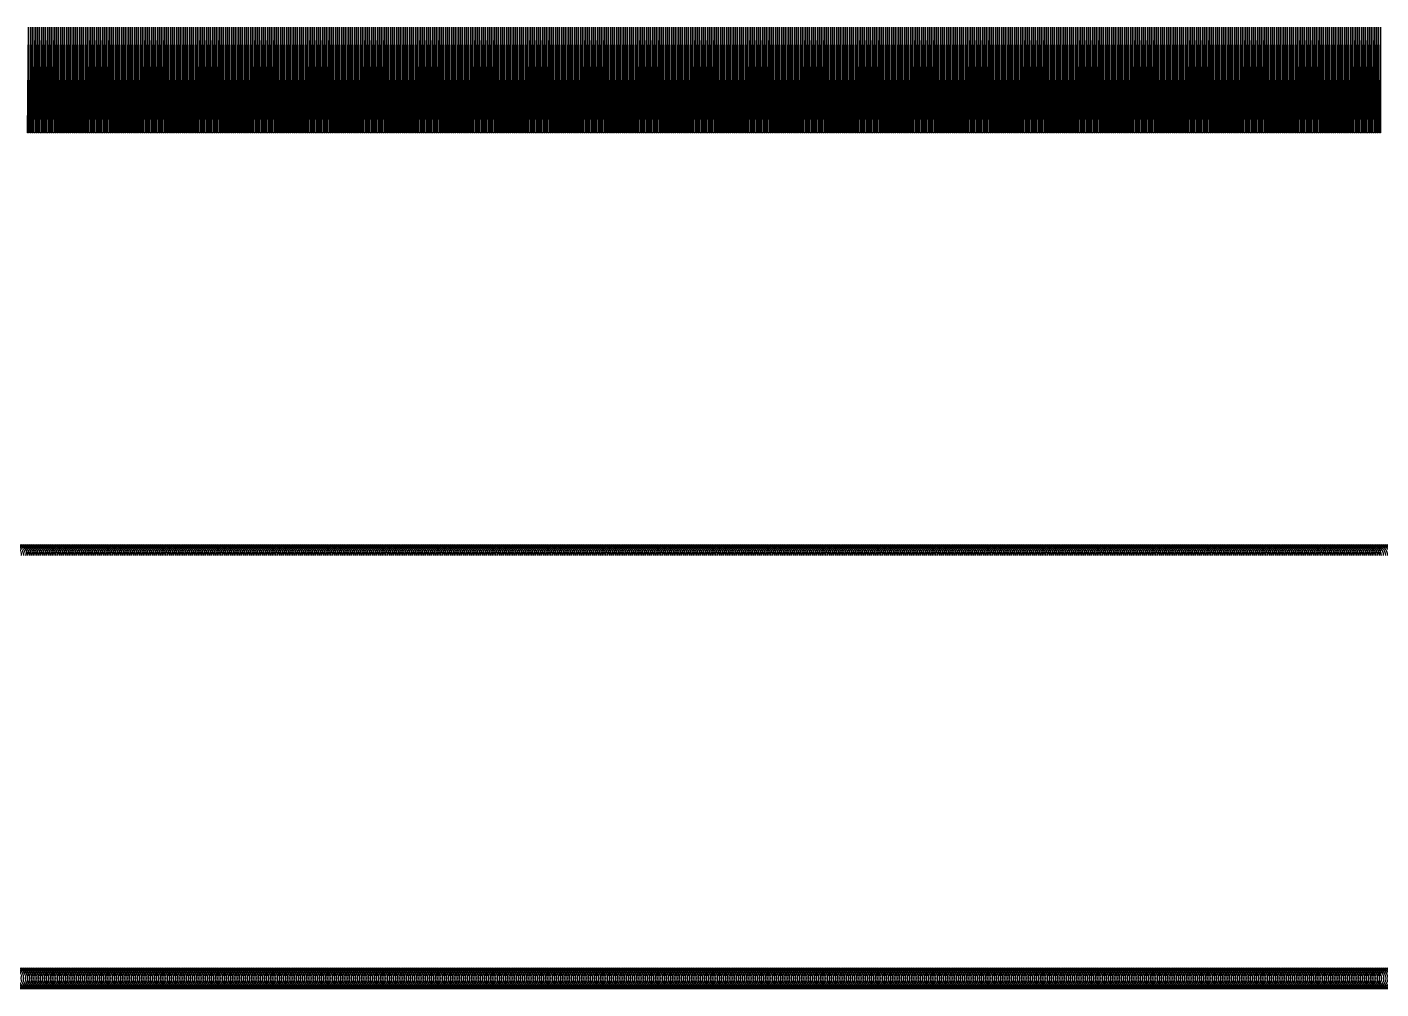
# Model space of a CAD drawing. Header units: metres. Extents: x 0 to 1000, y 0 to 105.
# Drawn here: x 384.4 to 448.4, y 59.5 to 105 of the extents above; entities that cross this region are included whole.
import ezdxf

# ---------------------------------------------------------------- set-up
doc = ezdxf.new("R2010")
doc.units = ezdxf.units.M

msp = doc.modelspace()

# ---------------------------------------------------------------- linework, layer by layer
for points in [[(384.4, 100), (384.45, 105), (384.45, 100)], [(384.5, 100), (384.55, 105), (384.55, 100)], [(384.6, 100), (384.65, 105), (384.65, 100)], [(384.7, 100), (384.75, 105), (384.75, 100)], [(384.8, 100), (384.85, 105), (384.85, 100)], [(384.9, 100), (384.95, 105), (384.95, 100)], [(385, 100), (385.05, 105), (385.05, 100)], [(385.1, 100), (385.15, 105), (385.15, 100)], [(385.2, 100), (385.25, 105), (385.25, 100)], [(385.3, 100), (385.35, 105), (385.35, 100)], [(385.4, 100), (385.45, 105), (385.45, 100)], [(385.5, 100), (385.55, 105), (385.55, 100)], [(385.6, 100), (385.65, 105), (385.65, 100)], [(385.7, 100), (385.75, 105), (385.75, 100)], [(385.8, 100), (385.85, 105), (385.85, 100)], [(385.9, 100), (385.95, 105), (385.95, 100)], [(386, 100), (386.05, 105), (386.05, 100)], [(386.1, 100), (386.15, 105), (386.15, 100)], [(386.2, 100), (386.25, 105), (386.25, 100)], [(386.3, 100), (386.35, 105), (386.35, 100)], [(386.4, 100), (386.45, 105), (386.45, 100)], [(386.5, 100), (386.55, 105), (386.55, 100)], [(386.6, 100), (386.65, 105), (386.65, 100)], [(386.7, 100), (386.75, 105), (386.75, 100)], [(386.8, 100), (386.85, 105), (386.85, 100)], [(386.9, 100), (386.95, 105), (386.95, 100)], [(387, 100), (387.05, 105), (387.05, 100)], [(387.1, 100), (387.15, 105), (387.15, 100)], [(387.2, 100), (387.25, 105), (387.25, 100)], [(387.3, 100), (387.35, 105), (387.35, 100)], [(387.4, 100), (387.45, 105), (387.45, 100)], [(387.5, 100), (387.55, 105), (387.55, 100)], [(387.6, 100), (387.65, 105), (387.65, 100)], [(387.7, 100), (387.75, 105), (387.75, 100)], [(387.8, 100), (387.85, 105), (387.85, 100)], [(387.9, 100), (387.95, 105), (387.95, 100)], [(388, 100), (388.05, 105), (388.05, 100)], [(388.1, 100), (388.15, 105), (388.15, 100)], [(388.2, 100), (388.25, 105), (388.25, 100)], [(388.3, 100), (388.35, 105), (388.35, 100)], [(388.4, 100), (388.45, 105), (388.45, 100)], [(388.5, 100), (388.55, 105), (388.55, 100)], [(388.6, 100), (388.65, 105), (388.65, 100)], [(388.7, 100), (388.75, 105), (388.75, 100)], [(388.8, 100), (388.85, 105), (388.85, 100)], [(388.9, 100), (388.95, 105), (388.95, 100)], [(389, 100), (389.05, 105), (389.05, 100)], [(389.1, 100), (389.15, 105), (389.15, 100)], [(389.2, 100), (389.25, 105), (389.25, 100)], [(389.3, 100), (389.35, 105), (389.35, 100)], [(389.4, 100), (389.45, 105), (389.45, 100)], [(389.5, 100), (389.55, 105), (389.55, 100)], [(389.6, 100), (389.65, 105), (389.65, 100)], [(389.7, 100), (389.75, 105), (389.75, 100)], [(389.8, 100), (389.85, 105), (389.85, 100)], [(389.9, 100), (389.95, 105), (389.95, 100)], [(390, 100), (390.05, 105), (390.05, 100)], [(390.1, 100), (390.15, 105), (390.15, 100)], [(390.2, 100), (390.25, 105), (390.25, 100)], [(390.3, 100), (390.35, 105), (390.35, 100)], [(390.4, 100), (390.45, 105), (390.45, 100)], [(390.5, 100), (390.55, 105), (390.55, 100)], [(390.6, 100), (390.65, 105), (390.65, 100)], [(390.7, 100), (390.75, 105), (390.75, 100)], [(390.8, 100), (390.85, 105), (390.85, 100)], [(390.9, 100), (390.95, 105), (390.95, 100)], [(391, 100), (391.05, 105), (391.05, 100)], [(391.1, 100), (391.15, 105), (391.15, 100)], [(391.2, 100), (391.25, 105), (391.25, 100)], [(391.3, 100), (391.35, 105), (391.35, 100)], [(391.4, 100), (391.45, 105), (391.45, 100)], [(391.5, 100), (391.55, 105), (391.55, 100)], [(391.6, 100), (391.65, 105), (391.65, 100)], [(391.7, 100), (391.75, 105), (391.75, 100)], [(391.8, 100), (391.85, 105), (391.85, 100)], [(391.9, 100), (391.95, 105), (391.95, 100)], [(392, 100), (392.05, 105), (392.05, 100)], [(392.1, 100), (392.15, 105), (392.15, 100)], [(392.2, 100), (392.25, 105), (392.25, 100)], [(392.3, 100), (392.35, 105), (392.35, 100)], [(392.4, 100), (392.45, 105), (392.45, 100)], [(392.5, 100), (392.55, 105), (392.55, 100)], [(392.6, 100), (392.65, 105), (392.65, 100)], [(392.7, 100), (392.75, 105), (392.75, 100)], [(392.8, 100), (392.85, 105), (392.85, 100)], [(392.9, 100), (392.95, 105), (392.95, 100)], [(393, 100), (393.05, 105), (393.05, 100)], [(393.1, 100), (393.15, 105), (393.15, 100)], [(393.2, 100), (393.25, 105), (393.25, 100)], [(393.3, 100), (393.35, 105), (393.35, 100)], [(393.4, 100), (393.45, 105), (393.45, 100)], [(393.5, 100), (393.55, 105), (393.55, 100)], [(393.6, 100), (393.65, 105), (393.65, 100)], [(393.7, 100), (393.75, 105), (393.75, 100)], [(393.8, 100), (393.85, 105), (393.85, 100)], [(393.9, 100), (393.95, 105), (393.95, 100)], [(394, 100), (394.05, 105), (394.05, 100)], [(394.1, 100), (394.15, 105), (394.15, 100)], [(394.2, 100), (394.25, 105), (394.25, 100)], [(394.3, 100), (394.35, 105), (394.35, 100)], [(394.4, 100), (394.45, 105), (394.45, 100)], [(394.5, 100), (394.55, 105), (394.55, 100)], [(394.6, 100), (394.65, 105), (394.65, 100)], [(394.7, 100), (394.75, 105), (394.75, 100)], [(394.8, 100), (394.85, 105), (394.85, 100)], [(394.9, 100), (394.95, 105), (394.95, 100)], [(395, 100), (395.05, 105), (395.05, 100)], [(395.1, 100), (395.15, 105), (395.15, 100)], [(395.2, 100), (395.25, 105), (395.25, 100)], [(395.3, 100), (395.35, 105), (395.35, 100)], [(395.4, 100), (395.45, 105), (395.45, 100)], [(395.5, 100), (395.55, 105), (395.55, 100)], [(395.6, 100), (395.65, 105), (395.65, 100)], [(395.7, 100), (395.75, 105), (395.75, 100)], [(395.8, 100), (395.85, 105), (395.85, 100)], [(395.9, 100), (395.95, 105), (395.95, 100)], [(396, 100), (396.05, 105), (396.05, 100)], [(396.1, 100), (396.15, 105), (396.15, 100)], [(396.2, 100), (396.25, 105), (396.25, 100)], [(396.3, 100), (396.35, 105), (396.35, 100)], [(396.4, 100), (396.45, 105), (396.45, 100)], [(396.5, 100), (396.55, 105), (396.55, 100)], [(396.6, 100), (396.65, 105), (396.65, 100)], [(396.7, 100), (396.75, 105), (396.75, 100)], [(396.8, 100), (396.85, 105), (396.85, 100)], [(396.9, 100), (396.95, 105), (396.95, 100)], [(397, 100), (397.05, 105), (397.05, 100)], [(397.1, 100), (397.15, 105), (397.15, 100)], [(397.2, 100), (397.25, 105), (397.25, 100)], [(397.3, 100), (397.35, 105), (397.35, 100)], [(397.4, 100), (397.45, 105), (397.45, 100)], [(397.5, 100), (397.55, 105), (397.55, 100)], [(397.6, 100), (397.65, 105), (397.65, 100)], [(397.7, 100), (397.75, 105), (397.75, 100)], [(397.8, 100), (397.85, 105), (397.85, 100)], [(397.9, 100), (397.95, 105), (397.95, 100)], [(398, 100), (398.05, 105), (398.05, 100)], [(398.1, 100), (398.15, 105), (398.15, 100)], [(398.2, 100), (398.25, 105), (398.25, 100)], [(398.3, 100), (398.35, 105), (398.35, 100)], [(398.4, 100), (398.45, 105), (398.45, 100)], [(398.5, 100), (398.55, 105), (398.55, 100)], [(398.6, 100), (398.65, 105), (398.65, 100)], [(398.7, 100), (398.75, 105), (398.75, 100)], [(398.8, 100), (398.85, 105), (398.85, 100)], [(398.9, 100), (398.95, 105), (398.95, 100)], [(399, 100), (399.05, 105), (399.05, 100)], [(399.1, 100), (399.15, 105), (399.15, 100)], [(399.2, 100), (399.25, 105), (399.25, 100)], [(399.3, 100), (399.35, 105), (399.35, 100)], [(399.4, 100), (399.45, 105), (399.45, 100)], [(399.5, 100), (399.55, 105), (399.55, 100)], [(399.6, 100), (399.65, 105), (399.65, 100)], [(399.7, 100), (399.75, 105), (399.75, 100)], [(399.8, 100), (399.85, 105), (399.85, 100)], [(399.9, 100), (399.95, 105), (399.95, 100)], [(400, 100), (400.05, 105), (400.05, 100)], [(400.1, 100), (400.15, 105), (400.15, 100)], [(400.2, 100), (400.25, 105), (400.25, 100)], [(400.3, 100), (400.35, 105), (400.35, 100)], [(400.4, 100), (400.45, 105), (400.45, 100)], [(400.5, 100), (400.55, 105), (400.55, 100)], [(400.6, 100), (400.65, 105), (400.65, 100)], [(400.7, 100), (400.75, 105), (400.75, 100)], [(400.8, 100), (400.85, 105), (400.85, 100)], [(400.9, 100), (400.95, 105), (400.95, 100)], [(401, 100), (401.05, 105), (401.05, 100)], [(401.1, 100), (401.15, 105), (401.15, 100)], [(401.2, 100), (401.25, 105), (401.25, 100)], [(401.3, 100), (401.35, 105), (401.35, 100)], [(401.4, 100), (401.45, 105), (401.45, 100)], [(401.5, 100), (401.55, 105), (401.55, 100)], [(401.6, 100), (401.65, 105), (401.65, 100)], [(401.7, 100), (401.75, 105), (401.75, 100)], [(401.8, 100), (401.85, 105), (401.85, 100)], [(401.9, 100), (401.95, 105), (401.95, 100)], [(402, 100), (402.05, 105), (402.05, 100)], [(402.1, 100), (402.15, 105), (402.15, 100)], [(402.2, 100), (402.25, 105), (402.25, 100)], [(402.3, 100), (402.35, 105), (402.35, 100)], [(402.4, 100), (402.45, 105), (402.45, 100)], [(402.5, 100), (402.55, 105), (402.55, 100)], [(402.6, 100), (402.65, 105), (402.65, 100)], [(402.7, 100), (402.75, 105), (402.75, 100)], [(402.8, 100), (402.85, 105), (402.85, 100)], [(402.9, 100), (402.95, 105), (402.95, 100)], [(403, 100), (403.05, 105), (403.05, 100)], [(403.1, 100), (403.15, 105), (403.15, 100)], [(403.2, 100), (403.25, 105), (403.25, 100)], [(403.3, 100), (403.35, 105), (403.35, 100)], [(403.4, 100), (403.45, 105), (403.45, 100)], [(403.5, 100), (403.55, 105), (403.55, 100)], [(403.6, 100), (403.65, 105), (403.65, 100)], [(403.7, 100), (403.75, 105), (403.75, 100)], [(403.8, 100), (403.85, 105), (403.85, 100)], [(403.9, 100), (403.95, 105), (403.95, 100)], [(404, 100), (404.05, 105), (404.05, 100)], [(404.1, 100), (404.15, 105), (404.15, 100)], [(404.2, 100), (404.25, 105), (404.25, 100)], [(404.3, 100), (404.35, 105), (404.35, 100)], [(404.4, 100), (404.45, 105), (404.45, 100)], [(404.5, 100), (404.55, 105), (404.55, 100)], [(404.6, 100), (404.65, 105), (404.65, 100)], [(404.7, 100), (404.75, 105), (404.75, 100)], [(404.8, 100), (404.85, 105), (404.85, 100)], [(404.9, 100), (404.95, 105), (404.95, 100)], [(405, 100), (405.05, 105), (405.05, 100)], [(405.1, 100), (405.15, 105), (405.15, 100)], [(405.2, 100), (405.25, 105), (405.25, 100)], [(405.3, 100), (405.35, 105), (405.35, 100)], [(405.4, 100), (405.45, 105), (405.45, 100)], [(405.5, 100), (405.55, 105), (405.55, 100)], [(405.6, 100), (405.65, 105), (405.65, 100)], [(405.7, 100), (405.75, 105), (405.75, 100)], [(405.8, 100), (405.85, 105), (405.85, 100)], [(405.9, 100), (405.95, 105), (405.95, 100)], [(406, 100), (406.05, 105), (406.05, 100)], [(406.1, 100), (406.15, 105), (406.15, 100)], [(406.2, 100), (406.25, 105), (406.25, 100)], [(406.3, 100), (406.35, 105), (406.35, 100)], [(406.4, 100), (406.45, 105), (406.45, 100)], [(406.5, 100), (406.55, 105), (406.55, 100)], [(406.6, 100), (406.65, 105), (406.65, 100)], [(406.7, 100), (406.75, 105), (406.75, 100)], [(406.8, 100), (406.85, 105), (406.85, 100)], [(406.9, 100), (406.95, 105), (406.95, 100)], [(407, 100), (407.05, 105), (407.05, 100)], [(407.1, 100), (407.15, 105), (407.15, 100)], [(407.2, 100), (407.25, 105), (407.25, 100)], [(407.3, 100), (407.35, 105), (407.35, 100)], [(407.4, 100), (407.45, 105), (407.45, 100)], [(407.5, 100), (407.55, 105), (407.55, 100)], [(407.6, 100), (407.65, 105), (407.65, 100)], [(407.7, 100), (407.75, 105), (407.75, 100)], [(407.8, 100), (407.85, 105), (407.85, 100)], [(407.9, 100), (407.95, 105), (407.95, 100)], [(408, 100), (408.05, 105), (408.05, 100)], [(408.1, 100), (408.15, 105), (408.15, 100)], [(408.2, 100), (408.25, 105), (408.25, 100)], [(408.3, 100), (408.35, 105), (408.35, 100)], [(408.4, 100), (408.45, 105), (408.45, 100)], [(408.5, 100), (408.55, 105), (408.55, 100)], [(408.6, 100), (408.65, 105), (408.65, 100)], [(408.7, 100), (408.75, 105), (408.75, 100)], [(408.8, 100), (408.85, 105), (408.85, 100)], [(408.9, 100), (408.95, 105), (408.95, 100)], [(409, 100), (409.05, 105), (409.05, 100)], [(409.1, 100), (409.15, 105), (409.15, 100)], [(409.2, 100), (409.25, 105), (409.25, 100)], [(409.3, 100), (409.35, 105), (409.35, 100)], [(409.4, 100), (409.45, 105), (409.45, 100)], [(409.5, 100), (409.55, 105), (409.55, 100)], [(409.6, 100), (409.65, 105), (409.65, 100)], [(409.7, 100), (409.75, 105), (409.75, 100)], [(409.8, 100), (409.85, 105), (409.85, 100)], [(409.9, 100), (409.95, 105), (409.95, 100)], [(410, 100), (410.05, 105), (410.05, 100)], [(410.1, 100), (410.15, 105), (410.15, 100)], [(410.2, 100), (410.25, 105), (410.25, 100)], [(410.3, 100), (410.35, 105), (410.35, 100)], [(410.4, 100), (410.45, 105), (410.45, 100)], [(410.5, 100), (410.55, 105), (410.55, 100)], [(410.6, 100), (410.65, 105), (410.65, 100)], [(410.7, 100), (410.75, 105), (410.75, 100)], [(410.8, 100), (410.85, 105), (410.85, 100)], [(410.9, 100), (410.95, 105), (410.95, 100)], [(411, 100), (411.05, 105), (411.05, 100)], [(411.1, 100), (411.15, 105), (411.15, 100)], [(411.2, 100), (411.25, 105), (411.25, 100)], [(411.3, 100), (411.35, 105), (411.35, 100)], [(411.4, 100), (411.45, 105), (411.45, 100)], [(411.5, 100), (411.55, 105), (411.55, 100)], [(411.6, 100), (411.65, 105), (411.65, 100)], [(411.7, 100), (411.75, 105), (411.75, 100)], [(411.8, 100), (411.85, 105), (411.85, 100)], [(411.9, 100), (411.95, 105), (411.95, 100)], [(412, 100), (412.05, 105), (412.05, 100)], [(412.1, 100), (412.15, 105), (412.15, 100)], [(412.2, 100), (412.25, 105), (412.25, 100)], [(412.3, 100), (412.35, 105), (412.35, 100)], [(412.4, 100), (412.45, 105), (412.45, 100)], [(412.5, 100), (412.55, 105), (412.55, 100)], [(412.6, 100), (412.65, 105), (412.65, 100)], [(412.7, 100), (412.75, 105), (412.75, 100)], [(412.8, 100), (412.85, 105), (412.85, 100)], [(412.9, 100), (412.95, 105), (412.95, 100)], [(413, 100), (413.05, 105), (413.05, 100)], [(413.1, 100), (413.15, 105), (413.15, 100)], [(413.2, 100), (413.25, 105), (413.25, 100)], [(413.3, 100), (413.35, 105), (413.35, 100)], [(413.4, 100), (413.45, 105), (413.45, 100)], [(413.5, 100), (413.55, 105), (413.55, 100)], [(413.6, 100), (413.65, 105), (413.65, 100)], [(413.7, 100), (413.75, 105), (413.75, 100)], [(413.8, 100), (413.85, 105), (413.85, 100)], [(413.9, 100), (413.95, 105), (413.95, 100)], [(414, 100), (414.05, 105), (414.05, 100)], [(414.1, 100), (414.15, 105), (414.15, 100)], [(414.2, 100), (414.25, 105), (414.25, 100)], [(414.3, 100), (414.35, 105), (414.35, 100)], [(414.4, 100), (414.45, 105), (414.45, 100)], [(414.5, 100), (414.55, 105), (414.55, 100)], [(414.6, 100), (414.65, 105), (414.65, 100)], [(414.7, 100), (414.75, 105), (414.75, 100)], [(414.8, 100), (414.85, 105), (414.85, 100)], [(414.9, 100), (414.95, 105), (414.95, 100)], [(415, 100), (415.05, 105), (415.05, 100)], [(415.1, 100), (415.15, 105), (415.15, 100)], [(415.2, 100), (415.25, 105), (415.25, 100)], [(415.3, 100), (415.35, 105), (415.35, 100)], [(415.4, 100), (415.45, 105), (415.45, 100)], [(415.5, 100), (415.55, 105), (415.55, 100)], [(415.6, 100), (415.65, 105), (415.65, 100)], [(415.7, 100), (415.75, 105), (415.75, 100)], [(415.8, 100), (415.85, 105), (415.85, 100)], [(415.9, 100), (415.95, 105), (415.95, 100)], [(416, 100), (416.05, 105), (416.05, 100)], [(416.1, 100), (416.15, 105), (416.15, 100)], [(416.2, 100), (416.25, 105), (416.25, 100)], [(416.3, 100), (416.35, 105), (416.35, 100)], [(416.4, 100), (416.45, 105), (416.45, 100)], [(416.5, 100), (416.55, 105), (416.55, 100)], [(416.6, 100), (416.65, 105), (416.65, 100)], [(416.7, 100), (416.75, 105), (416.75, 100)], [(416.8, 100), (416.85, 105), (416.85, 100)], [(416.9, 100), (416.95, 105), (416.95, 100)], [(417, 100), (417.05, 105), (417.05, 100)], [(417.1, 100), (417.15, 105), (417.15, 100)], [(417.2, 100), (417.25, 105), (417.25, 100)], [(417.3, 100), (417.35, 105), (417.35, 100)], [(417.4, 100), (417.45, 105), (417.45, 100)], [(417.5, 100), (417.55, 105), (417.55, 100)], [(417.6, 100), (417.65, 105), (417.65, 100)], [(417.7, 100), (417.75, 105), (417.75, 100)], [(417.8, 100), (417.85, 105), (417.85, 100)], [(417.9, 100), (417.95, 105), (417.95, 100)], [(418, 100), (418.05, 105), (418.05, 100)], [(418.1, 100), (418.15, 105), (418.15, 100)], [(418.2, 100), (418.25, 105), (418.25, 100)], [(418.3, 100), (418.35, 105), (418.35, 100)], [(418.4, 100), (418.45, 105), (418.45, 100)], [(418.5, 100), (418.55, 105), (418.55, 100)], [(418.6, 100), (418.65, 105), (418.65, 100)], [(418.7, 100), (418.75, 105), (418.75, 100)], [(418.8, 100), (418.85, 105), (418.85, 100)], [(418.9, 100), (418.95, 105), (418.95, 100)], [(419, 100), (419.05, 105), (419.05, 100)], [(419.1, 100), (419.15, 105), (419.15, 100)], [(419.2, 100), (419.25, 105), (419.25, 100)], [(419.3, 100), (419.35, 105), (419.35, 100)], [(419.4, 100), (419.45, 105), (419.45, 100)], [(419.5, 100), (419.55, 105), (419.55, 100)], [(419.6, 100), (419.65, 105), (419.65, 100)], [(419.7, 100), (419.75, 105), (419.75, 100)], [(419.8, 100), (419.85, 105), (419.85, 100)], [(419.9, 100), (419.95, 105), (419.95, 100)], [(420, 100), (420.05, 105), (420.05, 100)], [(420.1, 100), (420.15, 105), (420.15, 100)], [(420.2, 100), (420.25, 105), (420.25, 100)], [(420.3, 100), (420.35, 105), (420.35, 100)], [(420.4, 100), (420.45, 105), (420.45, 100)], [(420.5, 100), (420.55, 105), (420.55, 100)], [(420.6, 100), (420.65, 105), (420.65, 100)], [(420.7, 100), (420.75, 105), (420.75, 100)], [(420.8, 100), (420.85, 105), (420.85, 100)], [(420.9, 100), (420.95, 105), (420.95, 100)], [(421, 100), (421.05, 105), (421.05, 100)], [(421.1, 100), (421.15, 105), (421.15, 100)], [(421.2, 100), (421.25, 105), (421.25, 100)], [(421.3, 100), (421.35, 105), (421.35, 100)], [(421.4, 100), (421.45, 105), (421.45, 100)], [(421.5, 100), (421.55, 105), (421.55, 100)], [(421.6, 100), (421.65, 105), (421.65, 100)], [(421.7, 100), (421.75, 105), (421.75, 100)], [(421.8, 100), (421.85, 105), (421.85, 100)], [(421.9, 100), (421.95, 105), (421.95, 100)], [(422, 100), (422.05, 105), (422.05, 100)], [(422.1, 100), (422.15, 105), (422.15, 100)], [(422.2, 100), (422.25, 105), (422.25, 100)], [(422.3, 100), (422.35, 105), (422.35, 100)], [(422.4, 100), (422.45, 105), (422.45, 100)], [(422.5, 100), (422.55, 105), (422.55, 100)], [(422.6, 100), (422.65, 105), (422.65, 100)], [(422.7, 100), (422.75, 105), (422.75, 100)], [(422.8, 100), (422.85, 105), (422.85, 100)], [(422.9, 100), (422.95, 105), (422.95, 100)], [(423, 100), (423.05, 105), (423.05, 100)], [(423.1, 100), (423.15, 105), (423.15, 100)], [(423.2, 100), (423.25, 105), (423.25, 100)], [(423.3, 100), (423.35, 105), (423.35, 100)], [(423.4, 100), (423.45, 105), (423.45, 100)], [(423.5, 100), (423.55, 105), (423.55, 100)], [(423.6, 100), (423.65, 105), (423.65, 100)], [(423.7, 100), (423.75, 105), (423.75, 100)], [(423.8, 100), (423.85, 105), (423.85, 100)], [(423.9, 100), (423.95, 105), (423.95, 100)], [(424, 100), (424.05, 105), (424.05, 100)], [(424.1, 100), (424.15, 105), (424.15, 100)], [(424.2, 100), (424.25, 105), (424.25, 100)], [(424.3, 100), (424.35, 105), (424.35, 100)], [(424.4, 100), (424.45, 105), (424.45, 100)], [(424.5, 100), (424.55, 105), (424.55, 100)], [(424.6, 100), (424.65, 105), (424.65, 100)], [(424.7, 100), (424.75, 105), (424.75, 100)], [(424.8, 100), (424.85, 105), (424.85, 100)], [(424.9, 100), (424.95, 105), (424.95, 100)], [(425, 100), (425.05, 105), (425.05, 100)], [(425.1, 100), (425.15, 105), (425.15, 100)], [(425.2, 100), (425.25, 105), (425.25, 100)], [(425.3, 100), (425.35, 105), (425.35, 100)], [(425.4, 100), (425.45, 105), (425.45, 100)], [(425.5, 100), (425.55, 105), (425.55, 100)], [(425.6, 100), (425.65, 105), (425.65, 100)], [(425.7, 100), (425.75, 105), (425.75, 100)], [(425.8, 100), (425.85, 105), (425.85, 100)], [(425.9, 100), (425.95, 105), (425.95, 100)], [(426, 100), (426.05, 105), (426.05, 100)], [(426.1, 100), (426.15, 105), (426.15, 100)], [(426.2, 100), (426.25, 105), (426.25, 100)], [(426.3, 100), (426.35, 105), (426.35, 100)], [(426.4, 100), (426.45, 105), (426.45, 100)], [(426.5, 100), (426.55, 105), (426.55, 100)], [(426.6, 100), (426.65, 105), (426.65, 100)], [(426.7, 100), (426.75, 105), (426.75, 100)], [(426.8, 100), (426.85, 105), (426.85, 100)], [(426.9, 100), (426.95, 105), (426.95, 100)], [(427, 100), (427.05, 105), (427.05, 100)], [(427.1, 100), (427.15, 105), (427.15, 100)], [(427.2, 100), (427.25, 105), (427.25, 100)], [(427.3, 100), (427.35, 105), (427.35, 100)], [(427.4, 100), (427.45, 105), (427.45, 100)], [(427.5, 100), (427.55, 105), (427.55, 100)], [(427.6, 100), (427.65, 105), (427.65, 100)], [(427.7, 100), (427.75, 105), (427.75, 100)], [(427.8, 100), (427.85, 105), (427.85, 100)], [(427.9, 100), (427.95, 105), (427.95, 100)], [(428, 100), (428.05, 105), (428.05, 100)], [(428.1, 100), (428.15, 105), (428.15, 100)], [(428.2, 100), (428.25, 105), (428.25, 100)], [(428.3, 100), (428.35, 105), (428.35, 100)], [(428.4, 100), (428.45, 105), (428.45, 100)], [(428.5, 100), (428.55, 105), (428.55, 100)], [(428.6, 100), (428.65, 105), (428.65, 100)], [(428.7, 100), (428.75, 105), (428.75, 100)], [(428.8, 100), (428.85, 105), (428.85, 100)], [(428.9, 100), (428.95, 105), (428.95, 100)], [(429, 100), (429.05, 105), (429.05, 100)], [(429.1, 100), (429.15, 105), (429.15, 100)], [(429.2, 100), (429.25, 105), (429.25, 100)], [(429.3, 100), (429.35, 105), (429.35, 100)], [(429.4, 100), (429.45, 105), (429.45, 100)], [(429.5, 100), (429.55, 105), (429.55, 100)], [(429.6, 100), (429.65, 105), (429.65, 100)], [(429.7, 100), (429.75, 105), (429.75, 100)], [(429.8, 100), (429.85, 105), (429.85, 100)], [(429.9, 100), (429.95, 105), (429.95, 100)], [(430, 100), (430.05, 105), (430.05, 100)], [(430.1, 100), (430.15, 105), (430.15, 100)], [(430.2, 100), (430.25, 105), (430.25, 100)], [(430.3, 100), (430.35, 105), (430.35, 100)], [(430.4, 100), (430.45, 105), (430.45, 100)], [(430.5, 100), (430.55, 105), (430.55, 100)], [(430.6, 100), (430.65, 105), (430.65, 100)], [(430.7, 100), (430.75, 105), (430.75, 100)], [(430.8, 100), (430.85, 105), (430.85, 100)], [(430.9, 100), (430.95, 105), (430.95, 100)], [(431, 100), (431.05, 105), (431.05, 100)], [(431.1, 100), (431.15, 105), (431.15, 100)], [(431.2, 100), (431.25, 105), (431.25, 100)], [(431.3, 100), (431.35, 105), (431.35, 100)], [(431.4, 100), (431.45, 105), (431.45, 100)], [(431.5, 100), (431.55, 105), (431.55, 100)], [(431.6, 100), (431.65, 105), (431.65, 100)], [(431.7, 100), (431.75, 105), (431.75, 100)], [(431.8, 100), (431.85, 105), (431.85, 100)], [(431.9, 100), (431.95, 105), (431.95, 100)], [(432, 100), (432.05, 105), (432.05, 100)], [(432.1, 100), (432.15, 105), (432.15, 100)], [(432.2, 100), (432.25, 105), (432.25, 100)], [(432.3, 100), (432.35, 105), (432.35, 100)], [(432.4, 100), (432.45, 105), (432.45, 100)], [(432.5, 100), (432.55, 105), (432.55, 100)], [(432.6, 100), (432.65, 105), (432.65, 100)], [(432.7, 100), (432.75, 105), (432.75, 100)], [(432.8, 100), (432.85, 105), (432.85, 100)], [(432.9, 100), (432.95, 105), (432.95, 100)], [(433, 100), (433.05, 105), (433.05, 100)], [(433.1, 100), (433.15, 105), (433.15, 100)], [(433.2, 100), (433.25, 105), (433.25, 100)], [(433.3, 100), (433.35, 105), (433.35, 100)], [(433.4, 100), (433.45, 105), (433.45, 100)], [(433.5, 100), (433.55, 105), (433.55, 100)], [(433.6, 100), (433.65, 105), (433.65, 100)], [(433.7, 100), (433.75, 105), (433.75, 100)], [(433.8, 100), (433.85, 105), (433.85, 100)], [(433.9, 100), (433.95, 105), (433.95, 100)], [(434, 100), (434.05, 105), (434.05, 100)], [(434.1, 100), (434.15, 105), (434.15, 100)], [(434.2, 100), (434.25, 105), (434.25, 100)], [(434.3, 100), (434.35, 105), (434.35, 100)], [(434.4, 100), (434.45, 105), (434.45, 100)], [(434.5, 100), (434.55, 105), (434.55, 100)], [(434.6, 100), (434.65, 105), (434.65, 100)], [(434.7, 100), (434.75, 105), (434.75, 100)], [(434.8, 100), (434.85, 105), (434.85, 100)], [(434.9, 100), (434.95, 105), (434.95, 100)], [(435, 100), (435.05, 105), (435.05, 100)], [(435.1, 100), (435.15, 105), (435.15, 100)], [(435.2, 100), (435.25, 105), (435.25, 100)], [(435.3, 100), (435.35, 105), (435.35, 100)], [(435.4, 100), (435.45, 105), (435.45, 100)], [(435.5, 100), (435.55, 105), (435.55, 100)], [(435.6, 100), (435.65, 105), (435.65, 100)], [(435.7, 100), (435.75, 105), (435.75, 100)], [(435.8, 100), (435.85, 105), (435.85, 100)], [(435.9, 100), (435.95, 105), (435.95, 100)], [(436, 100), (436.05, 105), (436.05, 100)], [(436.1, 100), (436.15, 105), (436.15, 100)], [(436.2, 100), (436.25, 105), (436.25, 100)], [(436.3, 100), (436.35, 105), (436.35, 100)], [(436.4, 100), (436.45, 105), (436.45, 100)], [(436.5, 100), (436.55, 105), (436.55, 100)], [(436.6, 100), (436.65, 105), (436.65, 100)], [(436.7, 100), (436.75, 105), (436.75, 100)], [(436.8, 100), (436.85, 105), (436.85, 100)], [(436.9, 100), (436.95, 105), (436.95, 100)], [(437, 100), (437.05, 105), (437.05, 100)], [(437.1, 100), (437.15, 105), (437.15, 100)], [(437.2, 100), (437.25, 105), (437.25, 100)], [(437.3, 100), (437.35, 105), (437.35, 100)], [(437.4, 100), (437.45, 105), (437.45, 100)], [(437.5, 100), (437.55, 105), (437.55, 100)], [(437.6, 100), (437.65, 105), (437.65, 100)], [(437.7, 100), (437.75, 105), (437.75, 100)], [(437.8, 100), (437.85, 105), (437.85, 100)], [(437.9, 100), (437.95, 105), (437.95, 100)], [(438, 100), (438.05, 105), (438.05, 100)], [(438.1, 100), (438.15, 105), (438.15, 100)], [(438.2, 100), (438.25, 105), (438.25, 100)], [(438.3, 100), (438.35, 105), (438.35, 100)], [(438.4, 100), (438.45, 105), (438.45, 100)], [(438.5, 100), (438.55, 105), (438.55, 100)], [(438.6, 100), (438.65, 105), (438.65, 100)], [(438.7, 100), (438.75, 105), (438.75, 100)], [(438.8, 100), (438.85, 105), (438.85, 100)], [(438.9, 100), (438.95, 105), (438.95, 100)], [(439, 100), (439.05, 105), (439.05, 100)], [(439.1, 100), (439.15, 105), (439.15, 100)], [(439.2, 100), (439.25, 105), (439.25, 100)], [(439.3, 100), (439.35, 105), (439.35, 100)], [(439.4, 100), (439.45, 105), (439.45, 100)], [(439.5, 100), (439.55, 105), (439.55, 100)], [(439.6, 100), (439.65, 105), (439.65, 100)], [(439.7, 100), (439.75, 105), (439.75, 100)], [(439.8, 100), (439.85, 105), (439.85, 100)], [(439.9, 100), (439.95, 105), (439.95, 100)], [(440, 100), (440.05, 105), (440.05, 100)], [(440.1, 100), (440.15, 105), (440.15, 100)], [(440.2, 100), (440.25, 105), (440.25, 100)], [(440.3, 100), (440.35, 105), (440.35, 100)], [(440.4, 100), (440.45, 105), (440.45, 100)], [(440.5, 100), (440.55, 105), (440.55, 100)], [(440.6, 100), (440.65, 105), (440.65, 100)], [(440.7, 100), (440.75, 105), (440.75, 100)], [(440.8, 100), (440.85, 105), (440.85, 100)], [(440.9, 100), (440.95, 105), (440.95, 100)], [(441, 100), (441.05, 105), (441.05, 100)], [(441.1, 100), (441.15, 105), (441.15, 100)], [(441.2, 100), (441.25, 105), (441.25, 100)], [(441.3, 100), (441.35, 105), (441.35, 100)], [(441.4, 100), (441.45, 105), (441.45, 100)], [(441.5, 100), (441.55, 105), (441.55, 100)], [(441.6, 100), (441.65, 105), (441.65, 100)], [(441.7, 100), (441.75, 105), (441.75, 100)], [(441.8, 100), (441.85, 105), (441.85, 100)], [(441.9, 100), (441.95, 105), (441.95, 100)], [(442, 100), (442.05, 105), (442.05, 100)], [(442.1, 100), (442.15, 105), (442.15, 100)], [(442.2, 100), (442.25, 105), (442.25, 100)], [(442.3, 100), (442.35, 105), (442.35, 100)], [(442.4, 100), (442.45, 105), (442.45, 100)], [(442.5, 100), (442.55, 105), (442.55, 100)], [(442.6, 100), (442.65, 105), (442.65, 100)], [(442.7, 100), (442.75, 105), (442.75, 100)], [(442.8, 100), (442.85, 105), (442.85, 100)], [(442.9, 100), (442.95, 105), (442.95, 100)], [(443, 100), (443.05, 105), (443.05, 100)], [(443.1, 100), (443.15, 105), (443.15, 100)], [(443.2, 100), (443.25, 105), (443.25, 100)], [(443.3, 100), (443.35, 105), (443.35, 100)], [(443.4, 100), (443.45, 105), (443.45, 100)], [(443.5, 100), (443.55, 105), (443.55, 100)], [(443.6, 100), (443.65, 105), (443.65, 100)], [(443.7, 100), (443.75, 105), (443.75, 100)], [(443.8, 100), (443.85, 105), (443.85, 100)], [(443.9, 100), (443.95, 105), (443.95, 100)], [(444, 100), (444.05, 105), (444.05, 100)], [(444.1, 100), (444.15, 105), (444.15, 100)], [(444.2, 100), (444.25, 105), (444.25, 100)], [(444.3, 100), (444.35, 105), (444.35, 100)], [(444.4, 100), (444.45, 105), (444.45, 100)], [(444.5, 100), (444.55, 105), (444.55, 100)], [(444.6, 100), (444.65, 105), (444.65, 100)], [(444.7, 100), (444.75, 105), (444.75, 100)], [(444.8, 100), (444.85, 105), (444.85, 100)], [(444.9, 100), (444.95, 105), (444.95, 100)], [(445, 100), (445.05, 105), (445.05, 100)], [(445.1, 100), (445.15, 105), (445.15, 100)], [(445.2, 100), (445.25, 105), (445.25, 100)], [(445.3, 100), (445.35, 105), (445.35, 100)], [(445.4, 100), (445.45, 105), (445.45, 100)], [(445.5, 100), (445.55, 105), (445.55, 100)], [(445.6, 100), (445.65, 105), (445.65, 100)], [(445.7, 100), (445.75, 105), (445.75, 100)], [(445.8, 100), (445.85, 105), (445.85, 100)], [(445.9, 100), (445.95, 105), (445.95, 100)], [(446, 100), (446.05, 105), (446.05, 100)], [(446.1, 100), (446.15, 105), (446.15, 100)], [(446.2, 100), (446.25, 105), (446.25, 100)], [(446.3, 100), (446.35, 105), (446.35, 100)], [(446.4, 100), (446.45, 105), (446.45, 100)], [(446.5, 100), (446.55, 105), (446.55, 100)], [(446.6, 100), (446.65, 105), (446.65, 100)], [(446.7, 100), (446.75, 105), (446.75, 100)], [(446.8, 100), (446.85, 105), (446.85, 100)], [(446.9, 100), (446.95, 105), (446.95, 100)], [(447, 100), (447.05, 105), (447.05, 100)], [(447.1, 100), (447.15, 105), (447.15, 100)], [(447.2, 100), (447.25, 105), (447.25, 100)], [(447.3, 100), (447.35, 105), (447.35, 100)], [(447.4, 100), (447.45, 105), (447.45, 100)], [(447.5, 100), (447.55, 105), (447.55, 100)], [(447.6, 100), (447.65, 105), (447.65, 100)], [(447.7, 100), (447.75, 105), (447.75, 100)], [(447.8, 100), (447.85, 105), (447.85, 100)], [(447.9, 100), (447.95, 105), (447.95, 100)], [(448, 100), (448.05, 105), (448.05, 100)], [(448.1, 100), (448.15, 105), (448.15, 100)], [(448.2, 100), (448.25, 105), (448.25, 100)], [(448.3, 100), (448.35, 105), (448.35, 100)]]:
    msp.add_lwpolyline(points, close=True)
for centre in [(383.9, 60), (384, 60), (384.1, 60), (384.2, 60), (384.3, 60), (384.4, 60), (384.5, 60), (384.6, 60), (384.7, 60), (384.8, 60), (384.9, 60), (385, 60), (385.1, 60), (385.2, 60), (385.3, 60), (385.4, 60), (385.5, 60), (385.6, 60), (385.7, 60), (385.8, 60), (385.9, 60), (386, 60), (386.1, 60), (386.2, 60), (386.3, 60), (386.4, 60), (386.5, 60), (386.6, 60), (386.7, 60), (386.8, 60), (386.9, 60), (387, 60), (387.1, 60), (387.2, 60), (387.3, 60), (387.4, 60), (387.5, 60), (387.6, 60), (387.7, 60), (387.8, 60), (387.9, 60), (388, 60), (388.1, 60), (388.2, 60), (388.3, 60), (388.4, 60), (388.5, 60), (388.6, 60), (388.7, 60), (388.8, 60), (388.9, 60), (389, 60), (389.1, 60), (389.2, 60), (389.3, 60), (389.4, 60), (389.5, 60), (389.6, 60), (389.7, 60), (389.8, 60), (389.9, 60), (390, 60), (390.1, 60), (390.2, 60), (390.3, 60), (390.4, 60), (390.5, 60), (390.6, 60), (390.7, 60), (390.8, 60), (390.9, 60), (391, 60), (391.1, 60), (391.2, 60), (391.3, 60), (391.4, 60), (391.5, 60), (391.6, 60), (391.7, 60), (391.8, 60), (391.9, 60), (392, 60), (392.1, 60), (392.2, 60), (392.3, 60), (392.4, 60), (392.5, 60), (392.6, 60), (392.7, 60), (392.8, 60), (392.9, 60), (393, 60), (393.1, 60), (393.2, 60), (393.3, 60), (393.4, 60), (393.5, 60), (393.6, 60), (393.7, 60), (393.8, 60), (393.9, 60), (394, 60), (394.1, 60), (394.2, 60), (394.3, 60), (394.4, 60), (394.5, 60), (394.6, 60), (394.7, 60), (394.8, 60), (394.9, 60), (395, 60), (395.1, 60), (395.2, 60), (395.3, 60), (395.4, 60), (395.5, 60), (395.6, 60), (395.7, 60), (395.8, 60), (395.9, 60), (396, 60), (396.1, 60), (396.2, 60), (396.3, 60), (396.4, 60), (396.5, 60), (396.6, 60), (396.7, 60), (396.8, 60), (396.9, 60), (397, 60), (397.1, 60), (397.2, 60), (397.3, 60), (397.4, 60), (397.5, 60), (397.6, 60), (397.7, 60), (397.8, 60), (397.9, 60), (398, 60), (398.1, 60), (398.2, 60), (398.3, 60), (398.4, 60), (398.5, 60), (398.6, 60), (398.7, 60), (398.8, 60), (398.9, 60), (399, 60), (399.1, 60), (399.2, 60), (399.3, 60), (399.4, 60), (399.5, 60), (399.6, 60), (399.7, 60), (399.8, 60), (399.9, 60), (400, 60), (400.1, 60), (400.2, 60), (400.3, 60), (400.4, 60), (400.5, 60), (400.6, 60), (400.7, 60), (400.8, 60), (400.9, 60), (401, 60), (401.1, 60), (401.2, 60), (401.3, 60), (401.4, 60), (401.5, 60), (401.6, 60), (401.7, 60), (401.8, 60), (401.9, 60), (402, 60), (402.1, 60), (402.2, 60), (402.3, 60), (402.4, 60), (402.5, 60), (402.6, 60), (402.7, 60), (402.8, 60), (402.9, 60), (403, 60), (403.1, 60), (403.2, 60), (403.3, 60), (403.4, 60), (403.5, 60), (403.6, 60), (403.7, 60), (403.8, 60), (403.9, 60), (404, 60), (404.1, 60), (404.2, 60), (404.3, 60), (404.4, 60), (404.5, 60), (404.6, 60), (404.7, 60), (404.8, 60), (404.9, 60), (405, 60), (405.1, 60), (405.2, 60), (405.3, 60), (405.4, 60), (405.5, 60), (405.6, 60), (405.7, 60), (405.8, 60), (405.9, 60), (406, 60), (406.1, 60), (406.2, 60), (406.3, 60), (406.4, 60), (406.5, 60), (406.6, 60), (406.7, 60), (406.8, 60), (406.9, 60), (407, 60), (407.1, 60), (407.2, 60), (407.3, 60), (407.4, 60), (407.5, 60), (407.6, 60), (407.7, 60), (407.8, 60), (407.9, 60), (408, 60), (408.1, 60), (408.2, 60), (408.3, 60), (408.4, 60), (408.5, 60), (408.6, 60), (408.7, 60), (408.8, 60), (408.9, 60), (409, 60), (409.1, 60), (409.2, 60), (409.3, 60), (409.4, 60), (409.5, 60), (409.6, 60), (409.7, 60), (409.8, 60), (409.9, 60), (410, 60), (410.1, 60), (410.2, 60), (410.3, 60), (410.4, 60), (410.5, 60), (410.6, 60), (410.7, 60), (410.8, 60), (410.9, 60), (411, 60), (411.1, 60), (411.2, 60), (411.3, 60), (411.4, 60), (411.5, 60), (411.6, 60), (411.7, 60), (411.8, 60), (411.9, 60), (412, 60), (412.1, 60), (412.2, 60), (412.3, 60), (412.4, 60), (412.5, 60), (412.6, 60), (412.7, 60), (412.8, 60), (412.9, 60), (413, 60), (413.1, 60), (413.2, 60), (413.3, 60), (413.4, 60), (413.5, 60), (413.6, 60), (413.7, 60), (413.8, 60), (413.9, 60), (414, 60), (414.1, 60), (414.2, 60), (414.3, 60), (414.4, 60), (414.5, 60), (414.6, 60), (414.7, 60), (414.8, 60), (414.9, 60), (415, 60), (415.1, 60), (415.2, 60), (415.3, 60), (415.4, 60), (415.5, 60), (415.6, 60), (415.7, 60), (415.8, 60), (415.9, 60), (416, 60), (416.1, 60), (416.2, 60), (416.3, 60), (416.4, 60), (416.5, 60), (416.6, 60), (416.7, 60), (416.8, 60), (416.9, 60), (417, 60), (417.1, 60), (417.2, 60), (417.3, 60), (417.4, 60), (417.5, 60), (417.6, 60), (417.7, 60), (417.8, 60), (417.9, 60), (418, 60), (418.1, 60), (418.2, 60), (418.3, 60), (418.4, 60), (418.5, 60), (418.6, 60), (418.7, 60), (418.8, 60), (418.9, 60), (419, 60), (419.1, 60), (419.2, 60), (419.3, 60), (419.4, 60), (419.5, 60), (419.6, 60), (419.7, 60), (419.8, 60), (419.9, 60), (420, 60), (420.1, 60), (420.2, 60), (420.3, 60), (420.4, 60), (420.5, 60), (420.6, 60), (420.7, 60), (420.8, 60), (420.9, 60), (421, 60), (421.1, 60), (421.2, 60), (421.3, 60), (421.4, 60), (421.5, 60), (421.6, 60), (421.7, 60), (421.8, 60), (421.9, 60), (422, 60), (422.1, 60), (422.2, 60), (422.3, 60), (422.4, 60), (422.5, 60), (422.6, 60), (422.7, 60), (422.8, 60), (422.9, 60), (423, 60), (423.1, 60), (423.2, 60), (423.3, 60), (423.4, 60), (423.5, 60), (423.6, 60), (423.7, 60), (423.8, 60), (423.9, 60), (424, 60), (424.1, 60), (424.2, 60), (424.3, 60), (424.4, 60), (424.5, 60), (424.6, 60), (424.7, 60), (424.8, 60), (424.9, 60), (425, 60), (425.1, 60), (425.2, 60), (425.3, 60), (425.4, 60), (425.5, 60), (425.6, 60), (425.7, 60), (425.8, 60), (425.9, 60), (426, 60), (426.1, 60), (426.2, 60), (426.3, 60), (426.4, 60), (426.5, 60), (426.6, 60), (426.7, 60), (426.8, 60), (426.9, 60), (427, 60), (427.1, 60), (427.2, 60), (427.3, 60), (427.4, 60), (427.5, 60), (427.6, 60), (427.7, 60), (427.8, 60), (427.9, 60), (428, 60), (428.1, 60), (428.2, 60), (428.3, 60), (428.4, 60), (428.5, 60), (428.6, 60), (428.7, 60), (428.8, 60), (428.9, 60), (429, 60), (429.1, 60), (429.2, 60), (429.3, 60), (429.4, 60), (429.5, 60), (429.6, 60), (429.7, 60), (429.8, 60), (429.9, 60), (430, 60), (430.1, 60), (430.2, 60), (430.3, 60), (430.4, 60), (430.5, 60), (430.6, 60), (430.7, 60), (430.8, 60), (430.9, 60), (431, 60), (431.1, 60), (431.2, 60), (431.3, 60), (431.4, 60), (431.5, 60), (431.6, 60), (431.7, 60), (431.8, 60), (431.9, 60), (432, 60), (432.1, 60), (432.2, 60), (432.3, 60), (432.4, 60), (432.5, 60), (432.6, 60), (432.7, 60), (432.8, 60), (432.9, 60), (433, 60), (433.1, 60), (433.2, 60), (433.3, 60), (433.4, 60), (433.5, 60), (433.6, 60), (433.7, 60), (433.8, 60), (433.9, 60), (434, 60), (434.1, 60), (434.2, 60), (434.3, 60), (434.4, 60), (434.5, 60), (434.6, 60), (434.7, 60), (434.8, 60), (434.9, 60), (435, 60), (435.1, 60), (435.2, 60), (435.3, 60), (435.4, 60), (435.5, 60), (435.6, 60), (435.7, 60), (435.8, 60), (435.9, 60), (436, 60), (436.1, 60), (436.2, 60), (436.3, 60), (436.4, 60), (436.5, 60), (436.6, 60), (436.7, 60), (436.8, 60), (436.9, 60), (437, 60), (437.1, 60), (437.2, 60), (437.3, 60), (437.4, 60), (437.5, 60), (437.6, 60), (437.7, 60), (437.8, 60), (437.9, 60), (438, 60), (438.1, 60), (438.2, 60), (438.3, 60), (438.4, 60), (438.5, 60), (438.6, 60), (438.7, 60), (438.8, 60), (438.9, 60), (439, 60), (439.1, 60), (439.2, 60), (439.3, 60), (439.4, 60), (439.5, 60), (439.6, 60), (439.7, 60), (439.8, 60), (439.9, 60), (440, 60), (440.1, 60), (440.2, 60), (440.3, 60), (440.4, 60), (440.5, 60), (440.6, 60), (440.7, 60), (440.8, 60), (440.9, 60), (441, 60), (441.1, 60), (441.2, 60), (441.3, 60), (441.4, 60), (441.5, 60), (441.6, 60), (441.7, 60), (441.8, 60), (441.9, 60), (442, 60), (442.1, 60), (442.2, 60), (442.3, 60), (442.4, 60), (442.5, 60), (442.6, 60), (442.7, 60), (442.8, 60), (442.9, 60), (443, 60), (443.1, 60), (443.2, 60), (443.3, 60), (443.4, 60), (443.5, 60), (443.6, 60), (443.7, 60), (443.8, 60), (443.9, 60), (444, 60), (444.1, 60), (444.2, 60), (444.3, 60), (444.4, 60), (444.5, 60), (444.6, 60), (444.7, 60), (444.8, 60), (444.9, 60), (445, 60), (445.1, 60), (445.2, 60), (445.3, 60), (445.4, 60), (445.5, 60), (445.6, 60), (445.7, 60), (445.8, 60), (445.9, 60), (446, 60), (446.1, 60), (446.2, 60), (446.3, 60), (446.4, 60), (446.5, 60), (446.6, 60), (446.7, 60), (446.8, 60), (446.9, 60), (447, 60), (447.1, 60), (447.2, 60), (447.3, 60), (447.4, 60), (447.5, 60), (447.6, 60), (447.7, 60), (447.8, 60), (447.9, 60), (448, 60), (448.1, 60), (448.2, 60), (448.3, 60), (448.4, 60), (448.5, 60), (448.6, 60), (448.7, 60), (448.8, 60)]:
    msp.add_circle(centre, 0.5)
for centre in [(383.9, 80), (384, 80), (384.1, 80), (384.2, 80), (384.3, 80), (384.4, 80), (384.5, 80), (384.6, 80), (384.7, 80), (384.8, 80), (384.9, 80), (385, 80), (385.1, 80), (385.2, 80), (385.3, 80), (385.4, 80), (385.5, 80), (385.6, 80), (385.7, 80), (385.8, 80), (385.9, 80), (386, 80), (386.1, 80), (386.2, 80), (386.3, 80), (386.4, 80), (386.5, 80), (386.6, 80), (386.7, 80), (386.8, 80), (386.9, 80), (387, 80), (387.1, 80), (387.2, 80), (387.3, 80), (387.4, 80), (387.5, 80), (387.6, 80), (387.7, 80), (387.8, 80), (387.9, 80), (388, 80), (388.1, 80), (388.2, 80), (388.3, 80), (388.4, 80), (388.5, 80), (388.6, 80), (388.7, 80), (388.8, 80), (388.9, 80), (389, 80), (389.1, 80), (389.2, 80), (389.3, 80), (389.4, 80), (389.5, 80), (389.6, 80), (389.7, 80), (389.8, 80), (389.9, 80), (390, 80), (390.1, 80), (390.2, 80), (390.3, 80), (390.4, 80), (390.5, 80), (390.6, 80), (390.7, 80), (390.8, 80), (390.9, 80), (391, 80), (391.1, 80), (391.2, 80), (391.3, 80), (391.4, 80), (391.5, 80), (391.6, 80), (391.7, 80), (391.8, 80), (391.9, 80), (392, 80), (392.1, 80), (392.2, 80), (392.3, 80), (392.4, 80), (392.5, 80), (392.6, 80), (392.7, 80), (392.8, 80), (392.9, 80), (393, 80), (393.1, 80), (393.2, 80), (393.3, 80), (393.4, 80), (393.5, 80), (393.6, 80), (393.7, 80), (393.8, 80), (393.9, 80), (394, 80), (394.1, 80), (394.2, 80), (394.3, 80), (394.4, 80), (394.5, 80), (394.6, 80), (394.7, 80), (394.8, 80), (394.9, 80), (395, 80), (395.1, 80), (395.2, 80), (395.3, 80), (395.4, 80), (395.5, 80), (395.6, 80), (395.7, 80), (395.8, 80), (395.9, 80), (396, 80), (396.1, 80), (396.2, 80), (396.3, 80), (396.4, 80), (396.5, 80), (396.6, 80), (396.7, 80), (396.8, 80), (396.9, 80), (397, 80), (397.1, 80), (397.2, 80), (397.3, 80), (397.4, 80), (397.5, 80), (397.6, 80), (397.7, 80), (397.8, 80), (397.9, 80), (398, 80), (398.1, 80), (398.2, 80), (398.3, 80), (398.4, 80), (398.5, 80), (398.6, 80), (398.7, 80), (398.8, 80), (398.9, 80), (399, 80), (399.1, 80), (399.2, 80), (399.3, 80), (399.4, 80), (399.5, 80), (399.6, 80), (399.7, 80), (399.8, 80), (399.9, 80), (400, 80), (400.1, 80), (400.2, 80), (400.3, 80), (400.4, 80), (400.5, 80), (400.6, 80), (400.7, 80), (400.8, 80), (400.9, 80), (401, 80), (401.1, 80), (401.2, 80), (401.3, 80), (401.4, 80), (401.5, 80), (401.6, 80), (401.7, 80), (401.8, 80), (401.9, 80), (402, 80), (402.1, 80), (402.2, 80), (402.3, 80), (402.4, 80), (402.5, 80), (402.6, 80), (402.7, 80), (402.8, 80), (402.9, 80), (403, 80), (403.1, 80), (403.2, 80), (403.3, 80), (403.4, 80), (403.5, 80), (403.6, 80), (403.7, 80), (403.8, 80), (403.9, 80), (404, 80), (404.1, 80), (404.2, 80), (404.3, 80), (404.4, 80), (404.5, 80), (404.6, 80), (404.7, 80), (404.8, 80), (404.9, 80), (405, 80), (405.1, 80), (405.2, 80), (405.3, 80), (405.4, 80), (405.5, 80), (405.6, 80), (405.7, 80), (405.8, 80), (405.9, 80), (406, 80), (406.1, 80), (406.2, 80), (406.3, 80), (406.4, 80), (406.5, 80), (406.6, 80), (406.7, 80), (406.8, 80), (406.9, 80), (407, 80), (407.1, 80), (407.2, 80), (407.3, 80), (407.4, 80), (407.5, 80), (407.6, 80), (407.7, 80), (407.8, 80), (407.9, 80), (408, 80), (408.1, 80), (408.2, 80), (408.3, 80), (408.4, 80), (408.5, 80), (408.6, 80), (408.7, 80), (408.8, 80), (408.9, 80), (409, 80), (409.1, 80), (409.2, 80), (409.3, 80), (409.4, 80), (409.5, 80), (409.6, 80), (409.7, 80), (409.8, 80), (409.9, 80), (410, 80), (410.1, 80), (410.2, 80), (410.3, 80), (410.4, 80), (410.5, 80), (410.6, 80), (410.7, 80), (410.8, 80), (410.9, 80), (411, 80), (411.1, 80), (411.2, 80), (411.3, 80), (411.4, 80), (411.5, 80), (411.6, 80), (411.7, 80), (411.8, 80), (411.9, 80), (412, 80), (412.1, 80), (412.2, 80), (412.3, 80), (412.4, 80), (412.5, 80), (412.6, 80), (412.7, 80), (412.8, 80), (412.9, 80), (413, 80), (413.1, 80), (413.2, 80), (413.3, 80), (413.4, 80), (413.5, 80), (413.6, 80), (413.7, 80), (413.8, 80), (413.9, 80), (414, 80), (414.1, 80), (414.2, 80), (414.3, 80), (414.4, 80), (414.5, 80), (414.6, 80), (414.7, 80), (414.8, 80), (414.9, 80), (415, 80), (415.1, 80), (415.2, 80), (415.3, 80), (415.4, 80), (415.5, 80), (415.6, 80), (415.7, 80), (415.8, 80), (415.9, 80), (416, 80), (416.1, 80), (416.2, 80), (416.3, 80), (416.4, 80), (416.5, 80), (416.6, 80), (416.7, 80), (416.8, 80), (416.9, 80), (417, 80), (417.1, 80), (417.2, 80), (417.3, 80), (417.4, 80), (417.5, 80), (417.6, 80), (417.7, 80), (417.8, 80), (417.9, 80), (418, 80), (418.1, 80), (418.2, 80), (418.3, 80), (418.4, 80), (418.5, 80), (418.6, 80), (418.7, 80), (418.8, 80), (418.9, 80), (419, 80), (419.1, 80), (419.2, 80), (419.3, 80), (419.4, 80), (419.5, 80), (419.6, 80), (419.7, 80), (419.8, 80), (419.9, 80), (420, 80), (420.1, 80), (420.2, 80), (420.3, 80), (420.4, 80), (420.5, 80), (420.6, 80), (420.7, 80), (420.8, 80), (420.9, 80), (421, 80), (421.1, 80), (421.2, 80), (421.3, 80), (421.4, 80), (421.5, 80), (421.6, 80), (421.7, 80), (421.8, 80), (421.9, 80), (422, 80), (422.1, 80), (422.2, 80), (422.3, 80), (422.4, 80), (422.5, 80), (422.6, 80), (422.7, 80), (422.8, 80), (422.9, 80), (423, 80), (423.1, 80), (423.2, 80), (423.3, 80), (423.4, 80), (423.5, 80), (423.6, 80), (423.7, 80), (423.8, 80), (423.9, 80), (424, 80), (424.1, 80), (424.2, 80), (424.3, 80), (424.4, 80), (424.5, 80), (424.6, 80), (424.7, 80), (424.8, 80), (424.9, 80), (425, 80), (425.1, 80), (425.2, 80), (425.3, 80), (425.4, 80), (425.5, 80), (425.6, 80), (425.7, 80), (425.8, 80), (425.9, 80), (426, 80), (426.1, 80), (426.2, 80), (426.3, 80), (426.4, 80), (426.5, 80), (426.6, 80), (426.7, 80), (426.8, 80), (426.9, 80), (427, 80), (427.1, 80), (427.2, 80), (427.3, 80), (427.4, 80), (427.5, 80), (427.6, 80), (427.7, 80), (427.8, 80), (427.9, 80), (428, 80), (428.1, 80), (428.2, 80), (428.3, 80), (428.4, 80), (428.5, 80), (428.6, 80), (428.7, 80), (428.8, 80), (428.9, 80), (429, 80), (429.1, 80), (429.2, 80), (429.3, 80), (429.4, 80), (429.5, 80), (429.6, 80), (429.7, 80), (429.8, 80), (429.9, 80), (430, 80), (430.1, 80), (430.2, 80), (430.3, 80), (430.4, 80), (430.5, 80), (430.6, 80), (430.7, 80), (430.8, 80), (430.9, 80), (431, 80), (431.1, 80), (431.2, 80), (431.3, 80), (431.4, 80), (431.5, 80), (431.6, 80), (431.7, 80), (431.8, 80), (431.9, 80), (432, 80), (432.1, 80), (432.2, 80), (432.3, 80), (432.4, 80), (432.5, 80), (432.6, 80), (432.7, 80), (432.8, 80), (432.9, 80), (433, 80), (433.1, 80), (433.2, 80), (433.3, 80), (433.4, 80), (433.5, 80), (433.6, 80), (433.7, 80), (433.8, 80), (433.9, 80), (434, 80), (434.1, 80), (434.2, 80), (434.3, 80), (434.4, 80), (434.5, 80), (434.6, 80), (434.7, 80), (434.8, 80), (434.9, 80), (435, 80), (435.1, 80), (435.2, 80), (435.3, 80), (435.4, 80), (435.5, 80), (435.6, 80), (435.7, 80), (435.8, 80), (435.9, 80), (436, 80), (436.1, 80), (436.2, 80), (436.3, 80), (436.4, 80), (436.5, 80), (436.6, 80), (436.7, 80), (436.8, 80), (436.9, 80), (437, 80), (437.1, 80), (437.2, 80), (437.3, 80), (437.4, 80), (437.5, 80), (437.6, 80), (437.7, 80), (437.8, 80), (437.9, 80), (438, 80), (438.1, 80), (438.2, 80), (438.3, 80), (438.4, 80), (438.5, 80), (438.6, 80), (438.7, 80), (438.8, 80), (438.9, 80), (439, 80), (439.1, 80), (439.2, 80), (439.3, 80), (439.4, 80), (439.5, 80), (439.6, 80), (439.7, 80), (439.8, 80), (439.9, 80), (440, 80), (440.1, 80), (440.2, 80), (440.3, 80), (440.4, 80), (440.5, 80), (440.6, 80), (440.7, 80), (440.8, 80), (440.9, 80), (441, 80), (441.1, 80), (441.2, 80), (441.3, 80), (441.4, 80), (441.5, 80), (441.6, 80), (441.7, 80), (441.8, 80), (441.9, 80), (442, 80), (442.1, 80), (442.2, 80), (442.3, 80), (442.4, 80), (442.5, 80), (442.6, 80), (442.7, 80), (442.8, 80), (442.9, 80), (443, 80), (443.1, 80), (443.2, 80), (443.3, 80), (443.4, 80), (443.5, 80), (443.6, 80), (443.7, 80), (443.8, 80), (443.9, 80), (444, 80), (444.1, 80), (444.2, 80), (444.3, 80), (444.4, 80), (444.5, 80), (444.6, 80), (444.7, 80), (444.8, 80), (444.9, 80), (445, 80), (445.1, 80), (445.2, 80), (445.3, 80), (445.4, 80), (445.5, 80), (445.6, 80), (445.7, 80), (445.8, 80), (445.9, 80), (446, 80), (446.1, 80), (446.2, 80), (446.3, 80), (446.4, 80), (446.5, 80), (446.6, 80), (446.7, 80), (446.8, 80), (446.9, 80), (447, 80), (447.1, 80), (447.2, 80), (447.3, 80), (447.4, 80), (447.5, 80), (447.6, 80), (447.7, 80), (447.8, 80), (447.9, 80), (448, 80), (448.1, 80), (448.2, 80), (448.3, 80), (448.4, 80), (448.5, 80), (448.6, 80), (448.7, 80), (448.8, 80)]:
    msp.add_arc(centre, 0.5, 0, 180)

doc.saveas('drawing.dxf')
